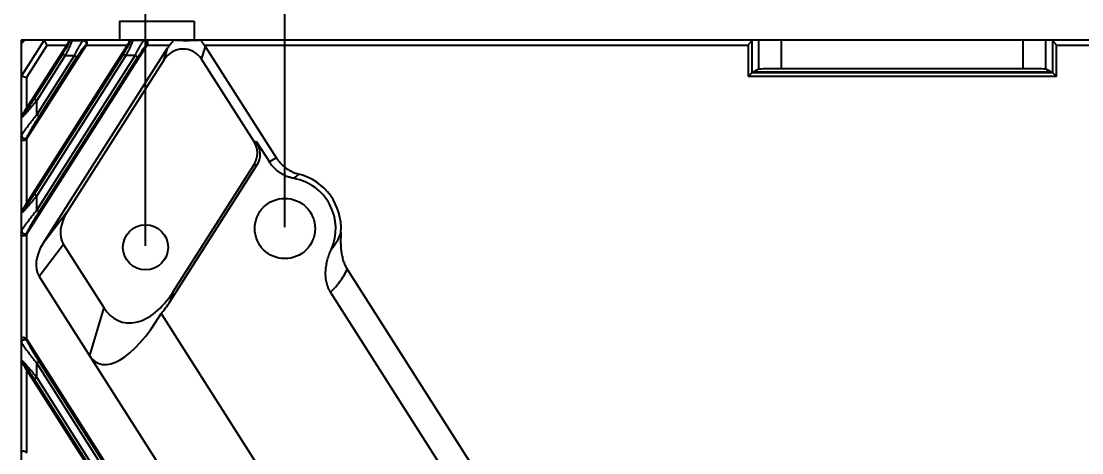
# Model space of a CAD drawing. Header units: millimetres. Extents: x 562 to 17351, y 2396 to 6995.
# Drawn here: x 2466.5 to 2607.3, y 3790.7 to 3848 of the extents above; entities that cross this region are included whole.
import ezdxf

# ---------------------------------------------------------------- set-up
doc = ezdxf.new("R2010")
doc.units = ezdxf.units.MM
doc.styles.get("Standard").update_dxf_attribs({"font": 'arial.ttf'})
doc.dimstyles.new('缩小5倍', dxfattribs={"dimtxt": 40, "dimasz": 20, "dimexe": 1, "dimexo": 0.2, "dimgap": 0, "dimtad": 1, "dimtoh": 1, "dimdec": 1, "dimzin": 9, "dimdsep": 46, "dimtxsty": 'Standard', "dimblk": '_FILLED', "dimcen": 0.2, "dimclrd": 256, "dimclre": 256, "dimclrt": 256, "dimadec": 1, "dimazin": 2, "dimtfac": 1, "dimtdec": 1, "dimtofl": 0, "dimtmove": 0, "dimatfit": 3, "dimldrblk": '_FILLED', "dimfxl": 1, "dimtolj": 1, "dimtzin": 0, "dimarcsym": 0})

# ---------------------------------------------------------------- blocks, each defined once
blk = doc.blocks.new('_FILLED')
at = {"color": 0, "linetype": 'ByBlock'}
blk.add_solid([(0, 0), (-1, 0.15), (-1, -0.15)], dxfattribs=at)
blk = doc.blocks.new('*D18')
at = {"lineweight": -2, "transparency": 16777216}
for p, q in [((2483.02, 3818.15), (2483.02, 4021.47)), ((3050.02, 3818.15), (3050.02, 4021.47)), ((2503.02, 4020.47), (3030.02, 4020.47))]:
    blk.add_line(p, q, dxfattribs=at)
at = {"layer": 'Defpoints', "color": 0, "transparency": 16777216}
for p in [(3050.02, 4020.47), (2483.02, 3817.95), (3050.02, 3817.95)]:
    blk.add_point(p, dxfattribs=at)
at = {"lineweight": -2, "transparency": 16777216, "xscale": 20, "yscale": 20, "zscale": 20, "rotation": 180}
blk.add_blockref('_FILLED', (2483.02, 4020.47), dxfattribs=at)
at = {"lineweight": -2, "transparency": 16777216, "xscale": 20, "yscale": 20, "zscale": 20}
blk.add_blockref('_FILLED', (3050.02, 4020.47), dxfattribs=at)
at = {"lineweight": 5, "transparency": 16777216, "insert": (2766.52, 4046.36), "char_height": 40, "attachment_point": 5}
blk.add_mtext('\\A1;567mm [1\'-10 3/8"]', dxfattribs=at)
blk = doc.blocks.new('*D20')
at = {"lineweight": -2, "transparency": 16777216}
for p, q in [((2501.52, 3820.65), (2501.52, 3936.25)), ((3031.52, 3820.65), (3031.52, 3936.25)), ((2521.52, 3935.25), (3011.52, 3935.25))]:
    blk.add_line(p, q, dxfattribs=at)
at = {"layer": 'Defpoints', "color": 0, "transparency": 16777216}
for p in [(3031.52, 3935.25), (2501.52, 3820.45), (3031.52, 3820.45)]:
    blk.add_point(p, dxfattribs=at)
at = {"lineweight": -2, "transparency": 16777216, "xscale": 20, "yscale": 20, "zscale": 20, "rotation": 180}
blk.add_blockref('_FILLED', (2501.52, 3935.25), dxfattribs=at)
at = {"lineweight": -2, "transparency": 16777216, "xscale": 20, "yscale": 20, "zscale": 20}
blk.add_blockref('_FILLED', (3031.52, 3935.25), dxfattribs=at)
at = {"lineweight": 5, "transparency": 16777216, "insert": (2766.52, 3961.14), "char_height": 40, "attachment_point": 5}
blk.add_mtext('\\A1;530mm [1\'-8 7/8"]', dxfattribs=at)

msp = doc.modelspace()

# ---------------------------------------------------------------- linework, layer by layer
at = {"color": 7, "linetype": 'Continuous'}
for p, q in [((2479.545, 3847.954), (2479.545, 3845.454)), ((2479.545, 3847.954), (2489.495, 3847.954)), ((2489.495, 3847.954), (2489.495, 3845.454)), ((2467.02, 3845.454), (2466.52, 3844.954)), ((2466.52, 3845.454), (2466.52, 3508.454)), ((3066.52, 3845.454), (2466.52, 3845.454)), ((2469.563, 3845.437), (2466.537, 3840.708)), ((2472.527, 3844.754), (2467.22, 3836.423)), ((2480.59, 3844.754), (2467.22, 3823.767)), ((2469.937, 3844.754), (2467.22, 3840.508)), ((2467.254, 3832.383), (2475.135, 3844.754)), ((2467.254, 3819.727), (2483.198, 3844.754)), ((2469.563, 3845.437), (2469.937, 3844.754)), ((2472.527, 3844.754), (2469.937, 3844.754)), ((2472.843, 3845.292), (2472.888, 3845.211)), ((2473.192, 3845.454), (2473.224, 3845.395)), ((2473.224, 3845.395), (2474.748, 3845.395)), ((2474.748, 3845.395), (2474.855, 3845.454)), ((2475.084, 3844.782), (2475.192, 3844.842)), ((2480.59, 3844.754), (2475.135, 3844.754)), ((2480.906, 3845.292), (2480.951, 3845.211)), ((2481.254, 3845.454), (2481.287, 3845.395)), ((2482.81, 3845.395), (2481.287, 3845.395)), ((2482.81, 3845.395), (2482.918, 3845.454)), ((2483.146, 3844.782), (2483.255, 3844.842)), ((2486.187, 3844.754), (2483.198, 3844.754)), ((2562.997, 3844.754), (2490.867, 3844.754)), ((2562.997, 3844.754), (2562.997, 3840.62)), ((2563.496, 3845.416), (2563.496, 3841.119)), ((2564.423, 3841.582), (2564.423, 3845.454)), ((2567.419, 3841.657), (2567.419, 3845.454)), ((2599.524, 3841.657), (2599.524, 3845.454)), ((2602.52, 3841.582), (2602.52, 3845.454)), ((2603.446, 3841.119), (2603.446, 3845.416)), ((2603.946, 3840.62), (2603.946, 3844.754)), ((2638.005, 3844.754), (2603.946, 3844.754)), ((2472.024, 3843.617), (2468.235, 3837.669)), ((2480.087, 3843.617), (2468.235, 3825.013)), ((2472.36, 3843.402), (2468.571, 3837.455)), ((2468.571, 3835.539), (2473.581, 3843.402)), ((2480.423, 3843.402), (2468.571, 3824.799)), ((2468.571, 3822.883), (2481.643, 3843.402)), ((2469.381, 3818.413), (2485.971, 3844.454)), ((2472.36, 3843.402), (2472.024, 3843.617)), ((2472.36, 3843.402), (2473.581, 3843.402)), ((2473.581, 3843.402), (2473.917, 3843.188)), ((2480.423, 3843.402), (2480.087, 3843.617)), ((2481.643, 3843.402), (2480.423, 3843.402)), ((2481.643, 3843.402), (2481.979, 3843.188)), ((2485.436, 3842.8), (2485.971, 3844.454)), ((2490.456, 3842.921), (2490.991, 3844.575)), ((2490.991, 3844.575), (2500.401, 3829.803)), ((2468.907, 3835.325), (2473.917, 3843.188)), ((2468.907, 3822.669), (2481.979, 3843.188)), ((2485.436, 3842.8), (2472.605, 3822.659)), ((2497.397, 3832.025), (2490.456, 3842.921)), ((2466.537, 3840.708), (2467.22, 3840.508)), ((2467.22, 3840.508), (2467.22, 3836.423)), ((2563.496, 3841.119), (2562.997, 3840.62)), ((2603.946, 3840.62), (2562.997, 3840.62)), ((2564.423, 3841.582), (2563.497, 3841.119)), ((2603.446, 3841.119), (2563.497, 3841.119)), ((2603.272, 3841.206), (2563.67, 3841.206)), ((2599.524, 3841.657), (2567.419, 3841.657)), ((2603.446, 3841.119), (2602.52, 3841.582)), ((2603.946, 3840.62), (2603.446, 3841.119)), ((2468.571, 3837.455), (2468.235, 3837.669)), ((2468.571, 3835.539), (2468.571, 3837.455)), ((2466.579, 3835.191), (2466.52, 3835.208)), ((2466.532, 3835.437), (2466.641, 3835.405)), ((2466.579, 3832.799), (2466.579, 3835.191)), ((2468.571, 3835.539), (2468.907, 3835.325)), ((2466.52, 3832.597), (2466.579, 3832.799)), ((2467.22, 3832.336), (2467.22, 3823.767)), ((2467.254, 3832.383), (2467.313, 3832.585)), ((2497.397, 3832.025), (2497.772, 3831.936)), ((2497.772, 3831.936), (2499.463, 3829.281)), ((2486.255, 3810.721), (2497.799, 3828.842)), ((2486.632, 3811.99), (2497.425, 3828.931)), ((2497.425, 3828.931), (2497.799, 3828.842)), ((2468.571, 3824.799), (2468.235, 3825.013)), ((2468.571, 3822.883), (2468.571, 3824.799)), ((2466.579, 3822.535), (2466.52, 3822.552)), ((2466.532, 3822.781), (2466.641, 3822.749)), ((2466.579, 3820.143), (2466.579, 3822.535)), ((2468.571, 3822.883), (2468.907, 3822.669)), ((2472.605, 3822.659), (2469.381, 3818.413)), ((2466.52, 3819.941), (2466.579, 3820.143)), ((2467.22, 3819.68), (2467.22, 3805.797)), ((2467.254, 3819.727), (2467.313, 3819.929)), ((2472.137, 3818.334), (2468.914, 3814.088)), ((2472.137, 3818.334), (2477.473, 3809.959)), ((2509.806, 3815.04), (2588.156, 3692.057)), ((2468.914, 3814.088), (2660.863, 3512.788)), ((2486.632, 3811.99), (2486.255, 3810.721)), ((2633.287, 3614.701), (2507.583, 3812.016)), ((2477.473, 3809.959), (2475.587, 3803.613)), ((2485.091, 3809.168), (2673.232, 3513.846)), ((2466.579, 3805.333), (2466.52, 3805.536)), ((2466.579, 3802.942), (2466.579, 3805.333)), ((2467.313, 3805.547), (2467.254, 3805.75)), ((2653.811, 3512.914), (2467.254, 3805.75)), ((2466.52, 3802.924), (2466.579, 3802.942)), ((2466.532, 3802.696), (2466.641, 3802.727)), ((2468.571, 3802.594), (2468.907, 3802.808)), ((2468.571, 3800.677), (2468.571, 3802.594)), ((2652.225, 3514.315), (2468.571, 3802.594)), ((2652.561, 3514.529), (2468.907, 3802.808)), ((2467.22, 3801.709), (2467.22, 3790.721)), ((2467.22, 3801.709), (2651.283, 3512.788)), ((2468.571, 3800.677), (2468.235, 3800.463)), ((2468.235, 3800.463), (2650.668, 3514.101)), ((2468.571, 3800.677), (2651.004, 3514.315))]:
    msp.add_line(p, q, dxfattribs=at)
for centre, radius in [((2501.52, 3820.454), 4), ((2483.02, 3817.954), 3)]:
    msp.add_circle(centre, radius, dxfattribs=at)
for centre, radius, start, end in [((2473.226, 3844.993), 0.402, 90.25676, 147.24324), ((2481.288, 3844.993), 0.402, 90.25676, 147.24324), ((2466.98, 3835.19), 0.402, 147.6282, 179.8718), ((2507.234, 3816.411), 15.034, 117.03284, 121.12567), ((2509.522, 3820.555), 9.418, 130.85768, 136.04351), ((2501.52, 3820.454), 6.75, 336.12428, 79.56329), ((2501.52, 3820.454), 7.455, 356.10296, 75.70077), ((2466.98, 3822.534), 0.402, 147.6282, 179.8718), ((2466.98, 3802.942), 0.402, 180.12821, 212.37179)]:
    msp.add_arc(centre, radius, start, end, dxfattribs=at)
at = {"color": 4, "linetype": 'Continuous'}
msp.add_arc((2605.52, 3834.579), 7.25, 110.66799, 113.8908, dxfattribs=at)
at = {"color": 7, "linetype": 'Continuous'}
for centre, major_axis, ratio, start_param, end_param in [((2469.085, 3844.754), (0.468, 0.695), 0.1863475, -0.0960931, 0.124846), ((2472.454, 3844.754), (0.449, 0.699), 0.0736236, -1.5235671, -0.6477456), ((2475.208, 3844.754), (0.449, 0.699), 0.0736236, 1.4921147, 1.6180256), ((2480.517, 3844.754), (0.449, 0.699), 0.0736236, -1.5235671, -0.6477456), ((2483.271, 3844.754), (0.449, 0.699), 0.0736236, 1.4921147, 1.6180256), ((2488.464, 3842.761), (0.977, 3.022), 0.9445528, 1.1849694, 1.3021488), ((2489.409, 3845.685), (3.18, 0.087), 0.0809586, -2.4466866, -1.3452041), ((2488.464, 3842.761), (0.977, 3.022), 0.9445528, -0.6628879, -0.5919525), ((2563.508, 3844.754), (0, 0.7), 0.0524078, 0, 0.3290003), ((2603.434, 3844.754), (0, 0.7), 0.0524078, -0.3290003, 0), ((2487.929, 3841.107), (0.977, 3.022), 0.9445528, -0.6628879, 1.3021488), ((2467.22, 3841.839), (0.687, 1.129), 0.1168332, -3.3311814, -3.1102423), ((2563.497, 3840.62), (0, 0.5), 0.0524078, 0.0261799, 0.0523599), ((2567.419, 3841.578), (3, 0), 0.0261859, 1.5707963, 3.0892328), ((2599.524, 3841.578), (3, 0), 0.0261859, 0.0523599, 1.5707963), ((2603.445, 3840.62), (0, 0.5), 0.0524078, -0.0523599, -0.0261799), ((2467.22, 3836.537), (0.698, 1.104), 0.0467525, -3.0235915, -1.6446117), ((2466.921, 3832.607), (0.117, 0.402), 0.9544391, -2.00715, -1.8671881), ((2494.663, 3830.537), (3.127, -0.746), 0.9331818, -0.3122988, 0.7668027), ((2495.037, 3830.448), (3.127, -0.746), 0.9331818, -0.3122988, 0.7668027), ((2467.22, 3823.881), (0.698, 1.104), 0.0467525, -3.0235915, -1.6446117), ((2475.294, 3821.275), (-2.652, -3.493), 0.6841083, -1.4510173, -0.2477681), ((2466.921, 3819.951), (0.117, 0.402), 0.9544391, -2.00715, -1.8671881), ((2472.071, 3817.029), (2.652, 3.493), 0.6841083, -4.5926099, -3.3893608), ((2482.651, 3817.624), (-2.835, -9.544), 0.6026658, -0.481922, 1.1278536), ((2482.273, 3816.355), (2.835, 9.544), 0.6026658, -2.2286669, -2.0137391), ((2482.593, 3817.432), (5.777, 14.89), 0.3680132, -3.4055736, -2.0107257), ((2466.921, 3805.525), (-0.117, 0.402), 0.9544391, -1.2744046, -1.1344426), ((2467.22, 3801.595), (-0.698, 1.104), 0.0467525, -1.496981, -0.1180012), ((2466.921, 3790.45), (-0.117, 0.402), 0.9544391, -1.2744046, -1.1344426)]:
    msp.add_ellipse(centre, major_axis=major_axis, ratio=ratio, start_param=start_param, end_param=end_param, dxfattribs=at)
for points, knots in [([(2472.888, 3845.211), (2472.889, 3845.208), (2472.89, 3845.203), (2472.891, 3845.195), (2472.89, 3845.185), (2472.888, 3845.17), (2472.882, 3845.149), (2472.874, 3845.125), (2472.864, 3845.097), (2472.851, 3845.065), (2472.83, 3845.016), (2472.798, 3844.947), (2472.753, 3844.857), (2472.701, 3844.756), (2472.642, 3844.647), (2472.577, 3844.532), (2472.483, 3844.366), (2472.355, 3844.15), (2472.193, 3843.885), (2472.081, 3843.707), (2472.024, 3843.617)], [0, 0, 0, 0, 0.0051315, 0.0084284, 0.0122714, 0.0216837, 0.0334642, 0.047622, 0.0641236, 0.0829052, 0.1038894, 0.1520761, 0.2078456, 0.2702916, 0.3385042, 0.4116108, 0.4887962, 0.6524726, 0.8243229, 1, 1, 1, 1]), ([(2473.224, 3845.395), (2473.225, 3845.393), (2473.226, 3845.39), (2473.227, 3845.381), (2473.227, 3845.367), (2473.224, 3845.346), (2473.219, 3845.321), (2473.212, 3845.292), (2473.198, 3845.244), (2473.174, 3845.174), (2473.139, 3845.078), (2473.095, 3844.968), (2473.044, 3844.845), (2472.986, 3844.71), (2472.922, 3844.566), (2472.853, 3844.414), (2472.779, 3844.254), (2472.673, 3844.032), (2472.534, 3843.747), (2472.419, 3843.518), (2472.36, 3843.402)], [0, 0, 0, 0, 0.0023373, 0.0051416, 0.012309, 0.0216925, 0.0333435, 0.0472622, 0.0634215, 0.102249, 0.149298, 0.2039009, 0.2653107, 0.3327433, 0.4054102, 0.4825382, 0.5633832, 0.6472421, 0.8213632, 1, 1, 1, 1]), ([(2472.946, 3845.454), (2472.946, 3845.454), (2472.948, 3845.454), (2472.95, 3845.453), (2472.952, 3845.452), (2472.953, 3845.451), (2472.953, 3845.448), (2472.952, 3845.445), (2472.95, 3845.441), (2472.947, 3845.436), (2472.941, 3845.428), (2472.934, 3845.42), (2472.925, 3845.41), (2472.916, 3845.399), (2472.902, 3845.382), (2472.884, 3845.359), (2472.863, 3845.327), (2472.85, 3845.304), (2472.843, 3845.292)], [0, 0, 0, 0, 0.0129964, 0.0236909, 0.0324989, 0.0402675, 0.0576063, 0.0694088, 0.0837674, 0.1204748, 0.1674711, 0.2236725, 0.2879084, 0.3591944, 0.4365973, 0.6071042, 0.7956826, 1, 1, 1, 1]), ([(2473.581, 3843.402), (2473.641, 3843.521), (2473.762, 3843.754), (2473.943, 3844.095), (2474.092, 3844.367), (2474.208, 3844.573), (2474.29, 3844.715), (2474.368, 3844.848), (2474.442, 3844.97), (2474.51, 3845.079), (2474.572, 3845.174), (2474.62, 3845.244), (2474.654, 3845.291), (2474.677, 3845.321), (2474.698, 3845.346), (2474.716, 3845.367), (2474.732, 3845.383), (2474.743, 3845.392), (2474.748, 3845.395)], [0, 0, 0, 0, 0.1724575, 0.3406036, 0.5001323, 0.5752625, 0.6465147, 0.7132656, 0.7748683, 0.8306557, 0.8799516, 0.9220917, 0.9402822, 0.9564556, 0.9705518, 0.9825218, 0.9923358, 1, 1, 1, 1]), ([(2473.917, 3843.188), (2473.976, 3843.282), (2474.095, 3843.466), (2474.273, 3843.734), (2474.421, 3843.949), (2474.535, 3844.112), (2474.617, 3844.226), (2474.696, 3844.333), (2474.77, 3844.431), (2474.839, 3844.52), (2474.902, 3844.599), (2474.951, 3844.656), (2474.987, 3844.696), (2475.011, 3844.721), (2475.032, 3844.742), (2475.051, 3844.759), (2475.068, 3844.772), (2475.079, 3844.78), (2475.084, 3844.782)], [0, 0, 0, 0, 0.1675997, 0.3315833, 0.4882947, 0.5626919, 0.6337262, 0.7007978, 0.7632565, 0.8203986, 0.8714712, 0.9156918, 0.934989, 0.9522842, 0.9674933, 0.9805441, 0.9913842, 1, 1, 1, 1]), ([(2474.748, 3845.395), (2474.782, 3845.394), (2474.853, 3845.384), (2474.95, 3845.341), (2475.033, 3845.274), (2475.097, 3845.188), (2475.135, 3845.088), (2475.147, 3844.982), (2475.131, 3844.877), (2475.102, 3844.812), (2475.084, 3844.782)], [0, 0, 0, 0, 0.1243088, 0.2491368, 0.3744348, 0.5, 0.6255652, 0.7508632, 0.8756912, 1, 1, 1, 1]), ([(2475.192, 3844.842), (2475.204, 3844.86), (2475.224, 3844.897), (2475.247, 3844.956), (2475.261, 3845.016), (2475.268, 3845.074), (2475.268, 3845.13), (2475.263, 3845.183), (2475.253, 3845.232), (2475.24, 3845.276), (2475.224, 3845.316), (2475.21, 3845.346), (2475.199, 3845.367), (2475.191, 3845.382), (2475.183, 3845.395), (2475.176, 3845.407), (2475.17, 3845.418), (2475.165, 3845.427), (2475.163, 3845.434), (2475.162, 3845.439), (2475.161, 3845.443), (2475.162, 3845.447), (2475.164, 3845.45), (2475.167, 3845.451), (2475.169, 3845.452), (2475.174, 3845.454), (2475.178, 3845.454), (2475.181, 3845.454)], [0, 0, 0, 0, 0.0970647, 0.192515, 0.2853243, 0.3746058, 0.4596157, 0.5398639, 0.6150581, 0.6849819, 0.7493994, 0.8079354, 0.834791, 0.8598733, 0.8830224, 0.9040008, 0.9225582, 0.9384405, 0.9514234, 0.9568293, 0.9615781, 0.9696296, 0.9734765, 0.9775853, 0.9821893, 0.9874229, 1, 1, 1, 1]), ([(2480.951, 3845.211), (2480.952, 3845.208), (2480.953, 3845.203), (2480.953, 3845.195), (2480.953, 3845.185), (2480.95, 3845.17), (2480.945, 3845.149), (2480.937, 3845.125), (2480.927, 3845.097), (2480.914, 3845.065), (2480.893, 3845.016), (2480.861, 3844.947), (2480.816, 3844.857), (2480.763, 3844.756), (2480.705, 3844.647), (2480.64, 3844.532), (2480.545, 3844.366), (2480.418, 3844.15), (2480.256, 3843.885), (2480.144, 3843.707), (2480.087, 3843.617)], [0, 0, 0, 0, 0.0051315, 0.0084284, 0.0122714, 0.0216837, 0.0334642, 0.047622, 0.0641236, 0.0829052, 0.1038894, 0.1520761, 0.2078457, 0.2702917, 0.3385043, 0.4116109, 0.4887963, 0.6524726, 0.8243228, 1, 1, 1, 1]), ([(2481.287, 3845.395), (2481.287, 3845.393), (2481.288, 3845.39), (2481.29, 3845.381), (2481.289, 3845.367), (2481.287, 3845.346), (2481.282, 3845.321), (2481.274, 3845.292), (2481.26, 3845.244), (2481.237, 3845.174), (2481.202, 3845.078), (2481.158, 3844.968), (2481.107, 3844.845), (2481.049, 3844.71), (2480.985, 3844.566), (2480.915, 3844.414), (2480.841, 3844.254), (2480.736, 3844.032), (2480.597, 3843.747), (2480.482, 3843.518), (2480.423, 3843.402)], [0, 0, 0, 0, 0.0023373, 0.0051416, 0.012309, 0.0216925, 0.0333435, 0.0472623, 0.0634216, 0.1022491, 0.1492981, 0.203901, 0.2653108, 0.3327434, 0.4054103, 0.4825383, 0.5633833, 0.6472422, 0.8213631, 1, 1, 1, 1]), ([(2481.008, 3845.454), (2481.009, 3845.454), (2481.011, 3845.454), (2481.013, 3845.453), (2481.015, 3845.452), (2481.016, 3845.451), (2481.016, 3845.448), (2481.015, 3845.445), (2481.013, 3845.441), (2481.009, 3845.436), (2481.004, 3845.428), (2480.996, 3845.42), (2480.988, 3845.41), (2480.978, 3845.399), (2480.965, 3845.382), (2480.947, 3845.359), (2480.925, 3845.327), (2480.912, 3845.304), (2480.906, 3845.292)], [0, 0, 0, 0, 0.0129972, 0.0236932, 0.0325015, 0.0402687, 0.0576068, 0.0694065, 0.0837626, 0.1204728, 0.1674703, 0.2236684, 0.2879042, 0.3591922, 0.4365941, 0.6071035, 0.7956834, 1, 1, 1, 1]), ([(2481.643, 3843.402), (2481.704, 3843.521), (2481.824, 3843.754), (2482.006, 3844.095), (2482.155, 3844.367), (2482.271, 3844.573), (2482.353, 3844.715), (2482.431, 3844.848), (2482.504, 3844.97), (2482.573, 3845.079), (2482.634, 3845.174), (2482.682, 3845.244), (2482.717, 3845.291), (2482.74, 3845.321), (2482.76, 3845.346), (2482.779, 3845.367), (2482.795, 3845.383), (2482.805, 3845.392), (2482.81, 3845.395)], [0, 0, 0, 0, 0.1724575, 0.3406035, 0.5001322, 0.5752625, 0.6465146, 0.7132655, 0.7748682, 0.8306556, 0.8799515, 0.9220916, 0.9402822, 0.9564556, 0.9705518, 0.9825218, 0.9923358, 1, 1, 1, 1]), ([(2481.979, 3843.188), (2482.039, 3843.282), (2482.158, 3843.466), (2482.336, 3843.734), (2482.483, 3843.949), (2482.598, 3844.112), (2482.68, 3844.226), (2482.758, 3844.333), (2482.832, 3844.431), (2482.902, 3844.52), (2482.965, 3844.599), (2483.014, 3844.656), (2483.05, 3844.696), (2483.073, 3844.721), (2483.095, 3844.742), (2483.114, 3844.759), (2483.131, 3844.772), (2483.141, 3844.78), (2483.146, 3844.782)], [0, 0, 0, 0, 0.1675997, 0.3315833, 0.4882946, 0.5626918, 0.6337261, 0.7007977, 0.7632564, 0.8203985, 0.8714711, 0.9156918, 0.934989, 0.9522841, 0.9674933, 0.9805441, 0.9913842, 1, 1, 1, 1]), ([(2482.81, 3845.395), (2482.845, 3845.394), (2482.915, 3845.384), (2483.013, 3845.341), (2483.096, 3845.274), (2483.159, 3845.188), (2483.198, 3845.088), (2483.21, 3844.982), (2483.194, 3844.877), (2483.165, 3844.812), (2483.146, 3844.782)], [0, 0, 0, 0, 0.1243088, 0.2491368, 0.3744348, 0.5, 0.6255652, 0.7508632, 0.8756912, 1, 1, 1, 1]), ([(2483.255, 3844.842), (2483.266, 3844.86), (2483.287, 3844.897), (2483.31, 3844.956), (2483.324, 3845.016), (2483.331, 3845.074), (2483.331, 3845.13), (2483.325, 3845.183), (2483.315, 3845.232), (2483.302, 3845.276), (2483.287, 3845.316), (2483.273, 3845.346), (2483.261, 3845.367), (2483.253, 3845.382), (2483.246, 3845.395), (2483.239, 3845.407), (2483.233, 3845.418), (2483.228, 3845.427), (2483.225, 3845.434), (2483.224, 3845.439), (2483.224, 3845.443), (2483.225, 3845.447), (2483.227, 3845.45), (2483.229, 3845.451), (2483.232, 3845.452), (2483.237, 3845.454), (2483.241, 3845.454), (2483.244, 3845.454)], [0, 0, 0, 0, 0.0970647, 0.192515, 0.2853243, 0.3746058, 0.4596157, 0.5398639, 0.6150581, 0.6849819, 0.7493994, 0.8079354, 0.834791, 0.8598733, 0.8830224, 0.9040008, 0.9225582, 0.9384405, 0.9514234, 0.9568293, 0.9615781, 0.9696296, 0.9734765, 0.9775853, 0.9821893, 0.9874229, 1, 1, 1, 1]), ([(2486.726, 3845.454), (2486.729, 3845.454), (2486.735, 3845.453), (2486.743, 3845.451), (2486.747, 3845.447), (2486.75, 3845.443), (2486.751, 3845.437), (2486.751, 3845.431), (2486.75, 3845.424), (2486.747, 3845.413), (2486.74, 3845.399), (2486.731, 3845.383), (2486.719, 3845.365), (2486.7, 3845.339), (2486.671, 3845.303), (2486.632, 3845.258), (2486.589, 3845.21), (2486.542, 3845.159), (2486.493, 3845.106), (2486.443, 3845.051), (2486.374, 3844.975), (2486.288, 3844.876), (2486.22, 3844.795), (2486.187, 3844.754)], [0, 0, 0, 0, 0.0111123, 0.0202551, 0.0243913, 0.0284726, 0.0372789, 0.042422, 0.0482118, 0.0619784, 0.078873, 0.0988552, 0.1217454, 0.1472834, 0.2051499, 0.270312, 0.3410223, 0.4159643, 0.4941623, 0.5749065, 0.6576329, 0.8272805, 1, 1, 1, 1]), ([(2490.867, 3844.754), (2490.837, 3844.795), (2490.791, 3844.856), (2490.73, 3844.937), (2490.685, 3844.996), (2490.641, 3845.054), (2490.598, 3845.11), (2490.558, 3845.165), (2490.522, 3845.217), (2490.49, 3845.267), (2490.468, 3845.306), (2490.454, 3845.336), (2490.446, 3845.356), (2490.441, 3845.374), (2490.438, 3845.391), (2490.438, 3845.406), (2490.441, 3845.419), (2490.446, 3845.431), (2490.455, 3845.44), (2490.465, 3845.446), (2490.478, 3845.451), (2490.493, 3845.453), (2490.503, 3845.454), (2490.508, 3845.454)], [0, 0, 0, 0, 0.1740699, 0.2600194, 0.344627, 0.4273859, 0.5076737, 0.5847028, 0.6574848, 0.7247083, 0.7847536, 0.8115433, 0.8359018, 0.8577074, 0.8769498, 0.8938161, 0.9087462, 0.9224664, 0.9358802, 0.9498527, 0.9650057, 0.9816818, 1, 1, 1, 1]), ([(2562.997, 3844.754), (2563.024, 3844.786), (2563.078, 3844.851), (2563.159, 3844.946), (2563.237, 3845.04), (2563.31, 3845.131), (2563.367, 3845.203), (2563.408, 3845.259), (2563.434, 3845.296), (2563.457, 3845.332), (2563.473, 3845.359), (2563.483, 3845.379), (2563.489, 3845.393), (2563.494, 3845.405), (2563.495, 3845.413), (2563.496, 3845.416)], [0, 0, 0, 0, 0.1526781, 0.3036189, 0.4507428, 0.5915606, 0.7226265, 0.7830516, 0.839064, 0.8897383, 0.9340603, 0.9535235, 0.9710395, 0.9865366, 1, 1, 1, 1]), ([(2603.446, 3845.416), (2603.447, 3845.413), (2603.449, 3845.405), (2603.453, 3845.393), (2603.459, 3845.379), (2603.469, 3845.359), (2603.485, 3845.332), (2603.508, 3845.296), (2603.535, 3845.259), (2603.575, 3845.203), (2603.632, 3845.131), (2603.706, 3845.04), (2603.783, 3844.946), (2603.864, 3844.851), (2603.918, 3844.786), (2603.946, 3844.754)], [0, 0, 0, 0, 0.0134627, 0.0289579, 0.0464714, 0.0659319, 0.1102482, 0.1609222, 0.2169327, 0.2773605, 0.4084286, 0.5492483, 0.6963745, 0.84732, 1, 1, 1, 1]), ([(2468.235, 3837.669), (2468.159, 3837.55), (2468.044, 3837.371), (2467.89, 3837.134), (2467.775, 3836.958), (2467.66, 3836.784), (2467.545, 3836.612), (2467.431, 3836.443), (2467.319, 3836.278), (2467.208, 3836.118), (2467.101, 3835.965), (2467.013, 3835.843), (2466.945, 3835.751), (2466.897, 3835.687), (2466.851, 3835.627), (2466.808, 3835.572), (2466.769, 3835.523), (2466.738, 3835.487), (2466.715, 3835.462), (2466.7, 3835.446), (2466.686, 3835.433), (2466.674, 3835.422), (2466.664, 3835.414), (2466.656, 3835.409), (2466.65, 3835.406), (2466.646, 3835.405), (2466.643, 3835.404), (2466.641, 3835.405)], [0, 0, 0, 0, 0.153079, 0.2293164, 0.3051628, 0.3804491, 0.4549633, 0.5284344, 0.6005172, 0.6707366, 0.7384328, 0.802662, 0.8330666, 0.8620411, 0.8893056, 0.9145307, 0.9373202, 0.9572317, 0.9659595, 0.9737905, 0.980669, 0.9865467, 0.9913936, 0.9951986, 0.9967227, 0.9980121, 1, 1, 1, 1]), ([(2468.571, 3837.455), (2468.471, 3837.329), (2468.321, 3837.142), (2468.119, 3836.894), (2467.969, 3836.711), (2467.82, 3836.53), (2467.671, 3836.353), (2467.525, 3836.18), (2467.382, 3836.013), (2467.243, 3835.853), (2467.11, 3835.703), (2467.003, 3835.584), (2466.922, 3835.497), (2466.865, 3835.437), (2466.812, 3835.382), (2466.763, 3835.333), (2466.718, 3835.29), (2466.679, 3835.254), (2466.649, 3835.229), (2466.628, 3835.213), (2466.615, 3835.204), (2466.603, 3835.198), (2466.593, 3835.193), (2466.585, 3835.191), (2466.581, 3835.19), (2466.579, 3835.191)], [0, 0, 0, 0, 0.1591241, 0.2382215, 0.3167248, 0.3943787, 0.4708761, 0.5458326, 0.618769, 0.6890637, 0.7558948, 0.8181723, 0.8471683, 0.8744552, 0.8997848, 0.9228879, 0.9434744, 0.9612494, 0.975933, 0.9820407, 0.9872968, 0.9916928, 0.9952342, 0.9979642, 1, 1, 1, 1]), ([(2466.532, 3835.437), (2466.531, 3835.436), (2466.53, 3835.435), (2466.527, 3835.433), (2466.525, 3835.432), (2466.523, 3835.432), (2466.521, 3835.433), (2466.52, 3835.434), (2466.52, 3835.436), (2466.52, 3835.437), (2466.52, 3835.438)], [0, 0, 0, 0, 0.1987361, 0.3622184, 0.4917631, 0.5919203, 0.674676, 0.7601745, 0.865709, 1, 1, 1, 1]), ([(2466.579, 3832.799), (2466.581, 3832.804), (2466.585, 3832.816), (2466.597, 3832.842), (2466.616, 3832.879), (2466.644, 3832.929), (2466.678, 3832.985), (2466.716, 3833.047), (2466.776, 3833.14), (2466.86, 3833.266), (2466.971, 3833.426), (2467.091, 3833.596), (2467.22, 3833.775), (2467.356, 3833.96), (2467.497, 3834.149), (2467.692, 3834.409), (2467.944, 3834.74), (2468.254, 3835.139), (2468.465, 3835.405), (2468.571, 3835.539)], [0, 0, 0, 0, 0.0050904, 0.0109862, 0.025069, 0.0419776, 0.0614218, 0.0831156, 0.10679, 0.159148, 0.2168963, 0.2788212, 0.3440091, 0.4117666, 0.4815675, 0.5529908, 0.6994226, 0.8489683, 1, 1, 1, 1]), ([(2467.313, 3832.585), (2467.315, 3832.591), (2467.319, 3832.604), (2467.33, 3832.633), (2467.347, 3832.674), (2467.372, 3832.729), (2467.402, 3832.79), (2467.436, 3832.858), (2467.487, 3832.956), (2467.558, 3833.087), (2467.65, 3833.252), (2467.748, 3833.425), (2467.852, 3833.604), (2467.96, 3833.788), (2468.071, 3833.975), (2468.224, 3834.229), (2468.42, 3834.55), (2468.661, 3834.937), (2468.825, 3835.195), (2468.907, 3835.325)], [0, 0, 0, 0, 0.0059009, 0.0127347, 0.028952, 0.048162, 0.0699009, 0.09376, 0.1193984, 0.1749216, 0.2347664, 0.2977873, 0.3631975, 0.4304352, 0.4990964, 0.5688737, 0.7108568, 0.8549321, 1, 1, 1, 1]), ([(2466.52, 3832.167), (2466.52, 3832.171), (2466.52, 3832.179), (2466.522, 3832.191), (2466.526, 3832.2), (2466.533, 3832.206), (2466.542, 3832.209), (2466.552, 3832.209), (2466.564, 3832.207), (2466.577, 3832.204), (2466.592, 3832.199), (2466.615, 3832.192), (2466.64, 3832.185), (2466.667, 3832.178), (2466.698, 3832.171), (2466.741, 3832.164), (2466.796, 3832.16), (2466.855, 3832.161), (2466.918, 3832.168), (2466.984, 3832.183), (2467.049, 3832.207), (2467.112, 3832.241), (2467.17, 3832.283), (2467.204, 3832.317), (2467.22, 3832.336)], [0, 0, 0, 0, 0.0173249, 0.0319132, 0.0439435, 0.0545114, 0.0653526, 0.0779257, 0.0928931, 0.1103592, 0.1302265, 0.1523237, 0.2025607, 0.2304611, 0.2600867, 0.3242345, 0.3945409, 0.4705427, 0.551624, 0.6369589, 0.725518, 0.8161699, 0.9079084, 1, 1, 1, 1]), ([(2466.579, 3832.799), (2466.579, 3832.779), (2466.584, 3832.738), (2466.6, 3832.678), (2466.626, 3832.622), (2466.661, 3832.57), (2466.705, 3832.524), (2466.754, 3832.485), (2466.81, 3832.453), (2466.87, 3832.431), (2466.932, 3832.418), (2466.996, 3832.414), (2467.059, 3832.421), (2467.12, 3832.436), (2467.177, 3832.461), (2467.23, 3832.495), (2467.276, 3832.536), (2467.302, 3832.568), (2467.313, 3832.585)], [0, 0, 0, 0, 0.0611136, 0.122614, 0.1845346, 0.2469215, 0.3097436, 0.3729366, 0.4363979, 0.5, 0.5636021, 0.6270634, 0.6902564, 0.7530785, 0.8154654, 0.877386, 0.9388864, 1, 1, 1, 1]), ([(2502.742, 3827.092), (2502.576, 3827.123), (2502.247, 3827.201), (2501.767, 3827.366), (2501.306, 3827.579), (2500.869, 3827.838), (2500.461, 3828.14), (2500.087, 3828.483), (2499.75, 3828.863), (2499.554, 3829.139), (2499.463, 3829.281)], [0, 0, 0, 0, 0.1250034, 0.250004, 0.3750053, 0.5000054, 0.6250047, 0.750004, 0.8750009, 1, 1, 1, 1]), ([(2500.401, 3829.803), (2500.485, 3829.672), (2500.665, 3829.418), (2500.97, 3829.064), (2501.307, 3828.741), (2501.674, 3828.452), (2502.066, 3828.199), (2502.48, 3827.983), (2502.912, 3827.807), (2503.21, 3827.717), (2503.361, 3827.678)], [0, 0, 0, 0, 0.1249985, 0.2499968, 0.374996, 0.4999958, 0.624996, 0.7499965, 0.8749984, 1, 1, 1, 1]), ([(2468.235, 3825.013), (2468.159, 3824.894), (2468.044, 3824.715), (2467.89, 3824.478), (2467.775, 3824.302), (2467.66, 3824.128), (2467.545, 3823.956), (2467.431, 3823.787), (2467.319, 3823.622), (2467.208, 3823.462), (2467.101, 3823.309), (2467.013, 3823.187), (2466.945, 3823.095), (2466.897, 3823.031), (2466.851, 3822.971), (2466.808, 3822.916), (2466.769, 3822.867), (2466.738, 3822.831), (2466.715, 3822.806), (2466.7, 3822.791), (2466.686, 3822.777), (2466.674, 3822.766), (2466.664, 3822.758), (2466.656, 3822.753), (2466.65, 3822.75), (2466.646, 3822.749), (2466.643, 3822.748), (2466.641, 3822.749)], [0, 0, 0, 0, 0.153079, 0.2293164, 0.3051628, 0.3804491, 0.4549633, 0.5284344, 0.6005172, 0.6707366, 0.7384328, 0.802662, 0.8330666, 0.8620411, 0.8893056, 0.9145307, 0.9373202, 0.9572317, 0.9659595, 0.9737905, 0.980669, 0.9865467, 0.9913936, 0.9951986, 0.9967227, 0.9980121, 1, 1, 1, 1]), ([(2468.571, 3824.799), (2468.471, 3824.674), (2468.321, 3824.486), (2468.119, 3824.238), (2467.969, 3824.055), (2467.82, 3823.874), (2467.671, 3823.697), (2467.525, 3823.524), (2467.382, 3823.357), (2467.243, 3823.197), (2467.11, 3823.047), (2467.003, 3822.929), (2466.922, 3822.841), (2466.865, 3822.781), (2466.812, 3822.727), (2466.763, 3822.677), (2466.718, 3822.634), (2466.679, 3822.598), (2466.649, 3822.573), (2466.628, 3822.558), (2466.615, 3822.549), (2466.603, 3822.542), (2466.593, 3822.537), (2466.585, 3822.535), (2466.581, 3822.534), (2466.579, 3822.535)], [0, 0, 0, 0, 0.1591241, 0.2382215, 0.3167248, 0.3943787, 0.4708761, 0.5458326, 0.618769, 0.6890637, 0.7558948, 0.8181723, 0.8471683, 0.8744552, 0.8997848, 0.9228879, 0.9434744, 0.9612494, 0.975933, 0.9820407, 0.9872968, 0.9916928, 0.9952342, 0.9979642, 1, 1, 1, 1]), ([(2466.532, 3822.781), (2466.531, 3822.78), (2466.53, 3822.779), (2466.527, 3822.777), (2466.525, 3822.776), (2466.523, 3822.776), (2466.521, 3822.777), (2466.52, 3822.778), (2466.52, 3822.78), (2466.52, 3822.781), (2466.52, 3822.782)], [0, 0, 0, 0, 0.1987304, 0.3622057, 0.4917496, 0.5919124, 0.674664, 0.7601618, 0.865704, 1, 1, 1, 1]), ([(2466.579, 3820.143), (2466.581, 3820.149), (2466.585, 3820.16), (2466.597, 3820.186), (2466.616, 3820.223), (2466.644, 3820.273), (2466.678, 3820.329), (2466.716, 3820.391), (2466.776, 3820.484), (2466.86, 3820.61), (2466.971, 3820.77), (2467.091, 3820.94), (2467.22, 3821.119), (2467.356, 3821.304), (2467.497, 3821.494), (2467.692, 3821.754), (2467.944, 3822.084), (2468.254, 3822.483), (2468.465, 3822.749), (2468.571, 3822.883)], [0, 0, 0, 0, 0.0050904, 0.0109862, 0.025069, 0.0419776, 0.0614218, 0.0831156, 0.10679, 0.159148, 0.2168963, 0.2788212, 0.3440091, 0.4117666, 0.4815675, 0.5529908, 0.6994226, 0.8489683, 1, 1, 1, 1]), ([(2467.313, 3819.929), (2467.315, 3819.935), (2467.319, 3819.948), (2467.33, 3819.977), (2467.347, 3820.018), (2467.372, 3820.073), (2467.402, 3820.135), (2467.436, 3820.202), (2467.487, 3820.3), (2467.558, 3820.432), (2467.65, 3820.596), (2467.748, 3820.769), (2467.852, 3820.948), (2467.96, 3821.132), (2468.071, 3821.319), (2468.224, 3821.573), (2468.42, 3821.894), (2468.661, 3822.281), (2468.825, 3822.539), (2468.907, 3822.669)], [0, 0, 0, 0, 0.0059009, 0.0127347, 0.028952, 0.048162, 0.0699009, 0.09376, 0.1193984, 0.1749216, 0.2347664, 0.2977873, 0.3631975, 0.4304352, 0.4990964, 0.5688737, 0.7108568, 0.8549321, 1, 1, 1, 1]), ([(2466.52, 3819.511), (2466.52, 3819.515), (2466.52, 3819.524), (2466.522, 3819.535), (2466.526, 3819.544), (2466.533, 3819.55), (2466.542, 3819.553), (2466.552, 3819.553), (2466.564, 3819.551), (2466.577, 3819.548), (2466.592, 3819.543), (2466.615, 3819.536), (2466.64, 3819.529), (2466.667, 3819.522), (2466.698, 3819.515), (2466.741, 3819.508), (2466.796, 3819.504), (2466.855, 3819.505), (2466.918, 3819.512), (2466.984, 3819.527), (2467.049, 3819.551), (2467.112, 3819.585), (2467.17, 3819.627), (2467.204, 3819.661), (2467.22, 3819.68)], [0, 0, 0, 0, 0.0173249, 0.0319132, 0.0439435, 0.0545114, 0.0653526, 0.0779257, 0.0928931, 0.1103592, 0.1302265, 0.1523237, 0.2025607, 0.2304611, 0.2600867, 0.3242345, 0.3945409, 0.4705427, 0.551624, 0.6369589, 0.725518, 0.8161699, 0.9079084, 1, 1, 1, 1]), ([(2466.579, 3820.143), (2466.579, 3820.123), (2466.584, 3820.082), (2466.6, 3820.022), (2466.626, 3819.966), (2466.661, 3819.914), (2466.705, 3819.868), (2466.754, 3819.829), (2466.81, 3819.798), (2466.87, 3819.775), (2466.932, 3819.762), (2466.996, 3819.758), (2467.059, 3819.765), (2467.12, 3819.78), (2467.177, 3819.805), (2467.23, 3819.839), (2467.276, 3819.88), (2467.302, 3819.912), (2467.313, 3819.929)], [0, 0, 0, 0, 0.0611136, 0.122614, 0.1845346, 0.2469215, 0.3097436, 0.3729366, 0.4363979, 0.5, 0.5636021, 0.6270634, 0.6902564, 0.7530785, 0.8154654, 0.877386, 0.9388864, 1, 1, 1, 1]), ([(2507.692, 3817.722), (2507.825, 3817.87), (2508.083, 3818.187), (2508.428, 3818.712), (2508.729, 3819.301), (2508.889, 3819.725), (2508.958, 3819.947)], [0, 0, 0, 0, 0.2321963, 0.4743724, 0.7291461, 1, 1, 1, 1]), ([(2508.958, 3819.947), (2508.929, 3819.526), (2508.903, 3818.893), (2508.932, 3818.049), (2508.993, 3817.419), (2509.1, 3816.795), (2509.264, 3816.182), (2509.492, 3815.591), (2509.693, 3815.218), (2509.806, 3815.04)], [0, 0, 0, 0, 0.2499972, 0.3750176, 0.5000364, 0.6250488, 0.7500511, 0.875035, 1, 1, 1, 1]), ([(2507.583, 3812.016), (2507.516, 3812.121), (2507.394, 3812.336), (2507.24, 3812.675), (2507.118, 3813.026), (2507.026, 3813.386), (2506.963, 3813.752), (2506.916, 3814.245), (2506.921, 3814.866), (2507.013, 3815.604), (2507.179, 3816.328), (2507.406, 3817.036), (2507.592, 3817.495), (2507.692, 3817.722)], [0, 0, 0, 0, 0.0625041, 0.1250137, 0.1875211, 0.2500319, 0.3125431, 0.3750538, 0.5000156, 0.6249964, 0.749989, 0.874994, 1, 1, 1, 1]), ([(2507.583, 3812.016), (2507.804, 3812.229), (2508.232, 3812.675), (2508.82, 3813.402), (2509.352, 3814.19), (2509.663, 3814.751), (2509.806, 3815.04)], [0, 0, 0, 0, 0.2439593, 0.4911853, 0.7427888, 1, 1, 1, 1]), ([(2467.22, 3805.797), (2467.204, 3805.815), (2467.17, 3805.849), (2467.112, 3805.892), (2467.049, 3805.925), (2466.984, 3805.949), (2466.918, 3805.964), (2466.855, 3805.972), (2466.796, 3805.973), (2466.741, 3805.968), (2466.698, 3805.961), (2466.667, 3805.954), (2466.64, 3805.947), (2466.615, 3805.94), (2466.592, 3805.933), (2466.577, 3805.929), (2466.564, 3805.925), (2466.552, 3805.924), (2466.542, 3805.924), (2466.533, 3805.927), (2466.526, 3805.933), (2466.522, 3805.942), (2466.52, 3805.953), (2466.52, 3805.961), (2466.52, 3805.966)], [0, 0, 0, 0, 0.0920916, 0.1838301, 0.274482, 0.3630411, 0.448376, 0.5294573, 0.6054591, 0.6757655, 0.7399133, 0.7695389, 0.7974393, 0.8476763, 0.8697735, 0.8896408, 0.9071069, 0.9220743, 0.9346474, 0.9454886, 0.9560565, 0.9680868, 0.9826751, 1, 1, 1, 1]), ([(2466.579, 3805.333), (2466.579, 3805.354), (2466.584, 3805.395), (2466.6, 3805.454), (2466.626, 3805.51), (2466.661, 3805.562), (2466.705, 3805.609), (2466.754, 3805.648), (2466.81, 3805.679), (2466.87, 3805.701), (2466.932, 3805.714), (2466.996, 3805.718), (2467.059, 3805.712), (2467.12, 3805.696), (2467.177, 3805.671), (2467.23, 3805.638), (2467.276, 3805.596), (2467.302, 3805.564), (2467.313, 3805.547)], [0, 0, 0, 0, 0.0611135, 0.1226137, 0.1845343, 0.2469212, 0.3097433, 0.3729363, 0.4363978, 0.5, 0.5636022, 0.6270637, 0.6902567, 0.7530788, 0.8154657, 0.8773863, 0.9388865, 1, 1, 1, 1]), ([(2468.571, 3802.594), (2468.465, 3802.727), (2468.254, 3802.994), (2467.944, 3803.393), (2467.692, 3803.723), (2467.497, 3803.983), (2467.356, 3804.173), (2467.22, 3804.357), (2467.091, 3804.536), (2466.971, 3804.707), (2466.86, 3804.867), (2466.776, 3804.992), (2466.716, 3805.085), (2466.678, 3805.147), (2466.644, 3805.204), (2466.616, 3805.253), (2466.597, 3805.291), (2466.585, 3805.316), (2466.581, 3805.328), (2466.579, 3805.333)], [0, 0, 0, 0, 0.1510371, 0.300586, 0.4470164, 0.5184388, 0.588237, 0.6559924, 0.7211778, 0.7831006, 0.8408478, 0.893205, 0.9168788, 0.9385734, 0.9580179, 0.9749282, 0.9890128, 0.9949094, 1, 1, 1, 1]), ([(2468.907, 3802.808), (2468.825, 3802.937), (2468.661, 3803.195), (2468.42, 3803.583), (2468.224, 3803.904), (2468.071, 3804.158), (2467.96, 3804.345), (2467.852, 3804.528), (2467.748, 3804.707), (2467.65, 3804.88), (2467.558, 3805.045), (2467.487, 3805.176), (2467.436, 3805.275), (2467.402, 3805.342), (2467.372, 3805.404), (2467.347, 3805.459), (2467.33, 3805.5), (2467.319, 3805.529), (2467.315, 3805.541), (2467.313, 3805.547)], [0, 0, 0, 0, 0.1450714, 0.2891493, 0.4311314, 0.5009079, 0.569567, 0.6368032, 0.7022111, 0.7652303, 0.8250742, 0.8805964, 0.9062333, 0.9300936, 0.9518322, 0.9710444, 0.9872639, 0.9940987, 1, 1, 1, 1]), ([(2466.52, 3802.694), (2466.52, 3802.695), (2466.52, 3802.697), (2466.52, 3802.698), (2466.521, 3802.7), (2466.523, 3802.7), (2466.525, 3802.7), (2466.527, 3802.699), (2466.53, 3802.698), (2466.531, 3802.697), (2466.532, 3802.696)], [0, 0, 0, 0, 0.134296, 0.2398382, 0.325336, 0.4080876, 0.5082504, 0.6377943, 0.8012696, 1, 1, 1, 1]), ([(2466.579, 3802.942), (2466.581, 3802.942), (2466.585, 3802.942), (2466.593, 3802.939), (2466.603, 3802.935), (2466.615, 3802.928), (2466.628, 3802.919), (2466.649, 3802.903), (2466.679, 3802.878), (2466.718, 3802.842), (2466.763, 3802.799), (2466.812, 3802.75), (2466.865, 3802.695), (2466.922, 3802.635), (2467.003, 3802.548), (2467.11, 3802.43), (2467.243, 3802.279), (2467.382, 3802.119), (2467.525, 3801.952), (2467.671, 3801.78), (2467.82, 3801.602), (2467.969, 3801.422), (2468.119, 3801.238), (2468.321, 3800.99), (2468.471, 3800.803), (2468.571, 3800.677)], [0, 0, 0, 0, 0.0020355, 0.0047651, 0.008306, 0.0127011, 0.0179562, 0.0240633, 0.0387455, 0.0565196, 0.0771057, 0.1002084, 0.1255385, 0.1528246, 0.1818224, 0.2441016, 0.3109327, 0.381227, 0.4541671, 0.5291242, 0.6056186, 0.6832713, 0.7617698, 0.840872, 1, 1, 1, 1]), ([(2466.641, 3802.727), (2466.643, 3802.728), (2466.646, 3802.728), (2466.65, 3802.726), (2466.656, 3802.724), (2466.664, 3802.719), (2466.674, 3802.71), (2466.686, 3802.699), (2466.7, 3802.686), (2466.715, 3802.67), (2466.738, 3802.645), (2466.769, 3802.609), (2466.808, 3802.56), (2466.851, 3802.506), (2466.897, 3802.446), (2466.945, 3802.382), (2467.013, 3802.289), (2467.101, 3802.167), (2467.208, 3802.014), (2467.319, 3801.855), (2467.431, 3801.69), (2467.545, 3801.521), (2467.66, 3801.349), (2467.775, 3801.174), (2467.89, 3800.998), (2468.044, 3800.761), (2468.159, 3800.583), (2468.235, 3800.463)], [0, 0, 0, 0, 0.0019877, 0.0032768, 0.0048006, 0.0086051, 0.0134509, 0.0193278, 0.0262057, 0.0340361, 0.0427635, 0.0626752, 0.0854649, 0.1106912, 0.1379553, 0.1669325, 0.197336, 0.2615681, 0.3292677, 0.399486, 0.4715685, 0.5450421, 0.6195522, 0.6948366, 0.7706795, 0.8469202, 1, 1, 1, 1]), ([(2467.22, 3790.721), (2467.204, 3790.74), (2467.17, 3790.774), (2467.112, 3790.816), (2467.049, 3790.85), (2466.984, 3790.874), (2466.918, 3790.889), (2466.855, 3790.896), (2466.796, 3790.897), (2466.741, 3790.893), (2466.698, 3790.886), (2466.667, 3790.879), (2466.64, 3790.872), (2466.615, 3790.865), (2466.592, 3790.858), (2466.577, 3790.853), (2466.564, 3790.85), (2466.552, 3790.848), (2466.542, 3790.848), (2466.533, 3790.851), (2466.526, 3790.857), (2466.522, 3790.866), (2466.52, 3790.878), (2466.52, 3790.886), (2466.52, 3790.89)], [0, 0, 0, 0, 0.0920916, 0.1838301, 0.274482, 0.3630411, 0.448376, 0.5294573, 0.6054591, 0.6757655, 0.7399133, 0.7695389, 0.7974393, 0.8476763, 0.8697735, 0.8896408, 0.9071069, 0.9220743, 0.9346474, 0.9454886, 0.9560565, 0.9680868, 0.9826751, 1, 1, 1, 1])]:
    msp.add_open_spline(points, degree=3, knots=knots, dxfattribs=at)

# ---------------------------------------------------------------- dimensions: what is measured, and where the dimension line sits
at = {"color": 1, "lineweight": 5}
for base, p1, p2, picture, middle in [((3050.02, 4020.466), (2483.02, 3817.954), (3050.02, 3817.954), '*D18', (2766.52, 4020.466)), ((3031.52, 3935.251), (2501.52, 3820.454), (3031.52, 3820.454), '*D20', (2766.52, 3935.251))]:
    dim = msp.add_linear_dim(base=base, p1=p1, p2=p2, dimstyle='缩小5倍', override={"dimpost": 'mm'}, dxfattribs=at)
    dim.commit()
    dim.dimension.update_dxf_attribs({"geometry": picture, "text_midpoint": middle, "dimtype": 160})

doc.saveas('drawing.dxf')
